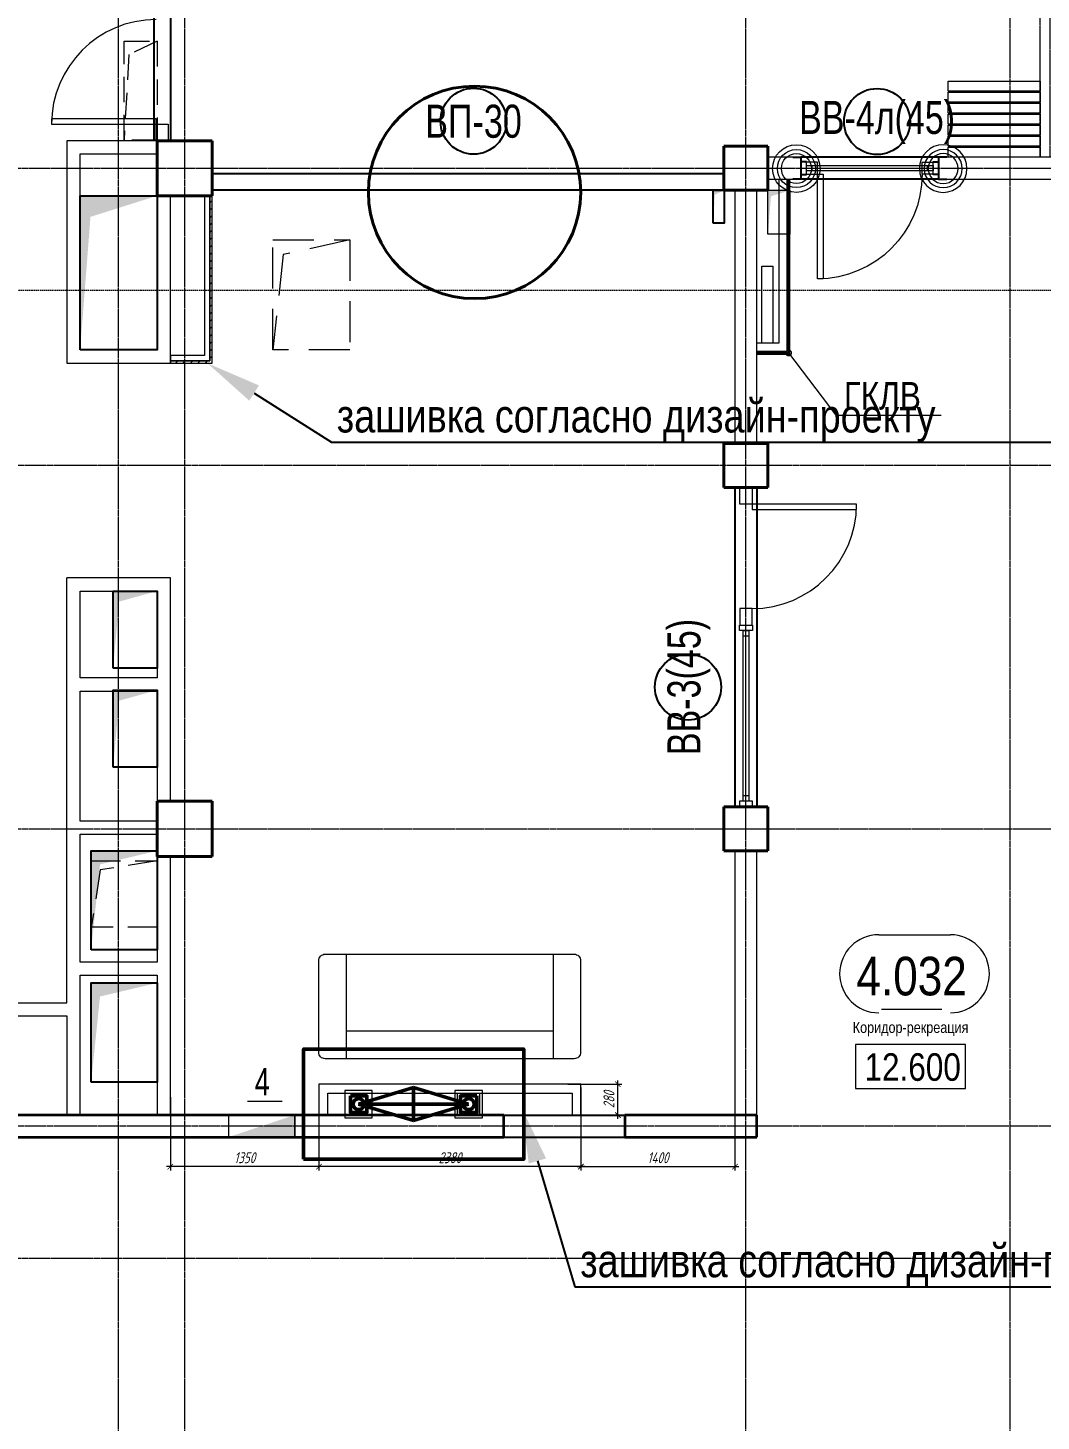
# Model space of a CAD drawing. Header units: millimetres. Extents: x -65509 to 912790, y 446 to 713294.
# Drawn here: x 453876 to 463083, y 579803 to 592458 of the extents above; entities that cross this region are included whole.
import ezdxf
from ezdxf import colors
from ezdxf.entities.mleader import LeaderData, LeaderLine
from ezdxf.enums import TextEntityAlignment as Align
from ezdxf.math import Vec2, Vec3

# ---------------------------------------------------------------- set-up
doc = ezdxf.new("R2010")
doc.units = ezdxf.units.MM
for name, pattern in [('ADSK_Невидимые', [5, 3, -2]), ('CENTER2', [28.575, 19.05, -3.175, 3.175, -3.175]), ('DASHED', [19.05, 12.7, -6.35]), ('HIDDEN', [9.525, 6.35, -3.175]), ('HIDDEN2', [4.7625, 3.175, -1.5875])]:
    doc.linetypes.add(name, pattern=pattern)
doc.layers.get('Defpoints').update_dxf_attribs({"color": 250})
for name, color, linetype, lineweight in [('A-Wall-Open', 250, 'Continuous', 5), ('АР_Area', 250, 'Continuous', 5), ('АР_Витраж', 250, 'Continuous', 13), ('АР_Витраж марка', 250, 'Continuous', 9), ('АР_Двери_витраж', 250, 'Continuous', 9), ('АР_Колонны', 250, 'Continuous', 30), ('АР_Отв. марка', 250, 'Continuous', 9), ('АР_Отметка', 250, 'Continuous', 13), ('АР_Разрезы марка', 7, 'Continuous', 13), ('АР_Стены ГКЛ', 250, 'Continuous', 15), ('АР_Стены ЖБ', 250, 'Continuous', 35), ('АР_Стены кирпич', 250, 'Continuous', 20), ('АР_Стены ПЕНОблок', 250, 'Continuous', 20), ('ВК_Шахты', 250, 'Continuous', 9), ('Зашивки ГКЛ на всю высоту', 250, 'Continuous', 25), ('КМ_Фахверки', 250, 'Continuous', 25), ('ОВ_Классы', 250, 'Continuous', 0), ('ОВ_коллекторы', 250, 'Continuous', 25), ('ОВ_Кондиционирование', 250, 'Continuous', 25), ('ОВ_Отверстия', 250, 'Continuous', 5), ('ОВ_Отопление', 250, 'Continuous', 5), ('ОВ_Шахты_блок 4.1', 250, 'Continuous', 25), ('Правки_АЛ', 250, 'Continuous', 60), ('Размеры зашивки ГКЛ', 250, 'Continuous', 0), ('Разуклонка', 250, 'Continuous', 0), ('РД_Воронки с кровли', 250, 'Continuous', 18), ('РД_Оси_100', 250, 'Continuous', 0), ('РД_проем_инж перемыч_фахверк', 250, 'Continuous', 18), ('ТХ_Оборудование', 250, 'Continuous', 9)]:
    doc.layers.add(name, color=color, linetype=linetype, lineweight=lineweight)
doc.layers.add('АР_Делит', color=250, linetype='Continuous', lineweight=0, plot=False)
doc.layers.add('РД_Проем', color=250, linetype='Continuous', lineweight=0, plot=False)
doc.layers.add('РД_Витраж_вн', color=250, linetype='Continuous')
doc.layers.add('РД_Витраж_перегородка', color=250, linetype='Continuous')
doc.styles.add('Arial0', font='arial.ttf')
doc.styles.add('Arial_09', font='ARIALN.TTF', dxfattribs={"width": 0.9})
doc.styles.add('Arial_Narrow_08', font='ARIALN.TTF', dxfattribs={"width": 0.8})
doc.styles.add('style1', font='ARIALN.TTF')
doc.styles.add('T_dim', font='romans.shx', dxfattribs={"width": 0.7, "oblique": 15})
doc.dimstyles.new('1-50', dxfattribs={"dimscale": 50, "dimtxt": 2, "dimasz": 1, "dimexe": 0.7, "dimexo": 0.6, "dimtad": 1, "dimdec": 0, "dimlfac": -1, "dimtxsty": 'T_dim', "dimblk1": 'ARCHTICK', "dimblk2": 'ARCHTICK', "dimsah": 1, "dimcen": 0, "dimdle": 0.7, "dimclrd": 256, "dimclre": 256, "dimadec": 0, "dimazin": 0, "dimtfac": 1, "dimtdec": 0, "dimtmove": 1, "dimatfit": 3, "dimfxl": 25, "dimlwd": -1, "dimlwe": -1, "dimarcsym": 2})

# ---------------------------------------------------------------- blocks, each defined once
blk = doc.blocks.new('ап')
at = {"layer": 'Разуклонка', "color": 3, "lineweight": 50, "ltscale": 2}
for p, q in [((241698, 224057), (242198, 224207)), ((242198, 224207), (242698, 224057)), ((242198, 224207), (242198, 223907)), ((241698, 224057), (242698, 224057)), ((242198, 223907), (241698, 224057)), ((242698, 224057), (242198, 223907))]:
    blk.add_line(p, q, dxfattribs=at)
at = {"layer": 'Разуклонка', "color": 3, "lineweight": 50}
for points in [[(241198, 223557), (241198, 224557), (243198, 224557), (243198, 223557)], [(241623, 224132), (241623, 223982), (241773, 223982), (241773, 224132)]]:
    blk.add_lwpolyline(points, close=True, dxfattribs=at)
at = {"layer": 'Разуклонка', "color": 3, "linetype": 'Continuous', "lineweight": 50}
blk.add_lwpolyline([(242773, 224132), (242623, 224132), (242623, 223982), (242773, 223982)], close=True, dxfattribs=at)
at = {"layer": 'Разуклонка', "color": 3, "lineweight": 50}
for centre in [(241698, 224057), (242698, 224057)]:
    blk.add_circle(centre, 50, dxfattribs=at)
blk = doc.blocks.new('Отметка_план')
at = {"color": 7}
blk.add_lwpolyline([(0, 0), (10, 0), (10, 4), (0, 4)], close=True, dxfattribs=at)
at = {"style": 'Arial_Narrow_08', "width": 0.8}
blk.add_attdef('OTMG', text='', height=2.5, dxfattribs=at).set_placement((9.06, 0.7), align=Align.RIGHT)
blk = doc.blocks.new('otv')
at = {"linetype": 'Continuous'}
blk.add_lwpolyline([(0, -1), (0, 0), (1, 0), (1, -1)], close=True, dxfattribs=at)
blk.add_solid([(0, -1), (0, 0), (0.1346, -0.1366), (1, 0)], dxfattribs=at)
blk = doc.blocks.new('otv пунктир')
at = {"linetype": 'HIDDEN', "ltscale": 0.07}
blk.add_lwpolyline([(0, 0), (0, 1), (1, 1), (1, 0)], close=True, dxfattribs=at)
blk.add_lwpolyline([(0, 1), (0.135, 0.137), (1, 0)], dxfattribs=at)
blk = doc.blocks.new('Ф_пеноблок 200')
at = {"layer": 'АР_Делит', "color": 1}
for radius in [216, 173, 136]:
    blk.add_circle((103, -42), radius, dxfattribs=at)
at = {"layer": 'КМ_Фахверки'}
blk.add_lwpolyline([(0, -75), (0, 0), (200, 0), (200, -75)], dxfattribs=at)
blk = doc.blocks.new('СОШ_2200_АР_ОСИ_М100_28.05.24')
at = {"layer": 'РД_Оси_100', "linetype": 'CENTER2'}
for p, q in [((65100, -6155), (65100, 139938.679)), ((73200, -6155), (73200, 139938.679)), ((70800, -6155), (70800, 90900)), ((-5954.958, 84900), (119910, 84900)), ((119910, 82200), (-5954.958, 82200)), ((-5954.958, 78900), (119910, 78900)), ((119910, 76200), (-5954.958, 76200)), ((-5954.958, 75000), (119910, 75000))]:
    blk.add_line(p, q, dxfattribs=at)
blk.add_lwpolyline([(65700, -6155), (65700, 139938.679)], dxfattribs=at)
blk = doc.blocks.new('диван')
at = {"layer": 'АР_Делит'}
blk.add_lwpolyline([(39177, 601), (41439, 601, -0.414214), (41498, 542), (41498, -290, -0.414214), (41439, -349), (39177, -349, -0.414214), (39118, -290), (39118, 542, -0.414214)], format="xyb", close=True, dxfattribs=at)
for points in [[(39368, -349), (39368, 601)], [(41248, -349), (41248, 601)], [(39368, 351), (41248, 351)]]:
    blk.add_lwpolyline(points, dxfattribs=at)
blk = doc.blocks.new('_ArchTick')
at = {"color": 0, "linetype": 'ByBlock', "const_width": 0.15}
blk.add_lwpolyline([(-0.5, -0.5), (0.5, 0.5)], dxfattribs=at)
blk = doc.blocks.new('*D815')
at = {"layer": 'Defpoints', "color": 0, "lineweight": 25, "transparency": 16777216}
for p in [(458901, 582863), (460301, 582863), (460301, 582115)]:
    blk.add_point(p, dxfattribs=at)
at = {"layer": 'АР_Делит', "transparency": 16777216}
for p, q in [((458901, 582833), (458901, 582080)), ((460301, 582833), (460301, 582080)), ((458866, 582115), (460336, 582115))]:
    blk.add_line(p, q, dxfattribs=at)
at = {"layer": 'АР_Делит', "transparency": 16777216, "xscale": 50, "yscale": 50, "zscale": 50, "rotation": 180}
blk.add_blockref('_ArchTick', (458901, 582115), dxfattribs=at)
at = {"layer": 'АР_Делит', "transparency": 16777216, "xscale": 50, "yscale": 50, "zscale": 50}
blk.add_blockref('_ArchTick', (460301, 582115), dxfattribs=at)
at = {"layer": 'АР_Делит', "color": 0, "lineweight": 5, "transparency": 16777216, "insert": (459601, 582196), "char_height": 100, "attachment_point": 5, "style": 'T_dim'}
blk.add_mtext('1400', dxfattribs=at)
blk = doc.blocks.new('*D816')
at = {"layer": 'Defpoints', "color": 0, "lineweight": 25, "transparency": 16777216}
for p in [(456521, 582863), (458901, 582863), (456521, 582115)]:
    blk.add_point(p, dxfattribs=at)
at = {"layer": 'АР_Делит', "transparency": 16777216}
for p, q in [((456521, 582833), (456521, 582080)), ((458901, 582833), (458901, 582080)), ((458936, 582115), (456486, 582115))]:
    blk.add_line(p, q, dxfattribs=at)
at = {"layer": 'АР_Делит', "transparency": 16777216, "xscale": 50, "yscale": 50, "zscale": 50, "rotation": 180}
blk.add_blockref('_ArchTick', (456521, 582115), dxfattribs=at)
at = {"layer": 'АР_Делит', "transparency": 16777216, "xscale": 50, "yscale": 50, "zscale": 50}
blk.add_blockref('_ArchTick', (458901, 582115), dxfattribs=at)
at = {"layer": 'АР_Делит', "color": 0, "lineweight": 5, "transparency": 16777216, "insert": (457711, 582196), "char_height": 100, "attachment_point": 5, "style": 'T_dim'}
blk.add_mtext('2380', dxfattribs=at)
blk = doc.blocks.new('*D817')
at = {"layer": 'Defpoints', "color": 0, "lineweight": 25, "transparency": 16777216}
for p in [(455171, 582776), (456521, 582776), (455171, 582115)]:
    blk.add_point(p, dxfattribs=at)
at = {"layer": 'АР_Делит', "transparency": 16777216}
for p, q in [((455171, 582746), (455171, 582080)), ((456521, 582746), (456521, 582080)), ((456556, 582115), (455136, 582115))]:
    blk.add_line(p, q, dxfattribs=at)
at = {"layer": 'АР_Делит', "transparency": 16777216, "xscale": 50, "yscale": 50, "zscale": 50, "rotation": 180}
blk.add_blockref('_ArchTick', (455171, 582115), dxfattribs=at)
at = {"layer": 'АР_Делит', "transparency": 16777216, "xscale": 50, "yscale": 50, "zscale": 50}
blk.add_blockref('_ArchTick', (456521, 582115), dxfattribs=at)
at = {"layer": 'АР_Делит', "color": 0, "lineweight": 5, "transparency": 16777216, "insert": (455846, 582196), "char_height": 100, "attachment_point": 5, "style": 'T_dim'}
blk.add_mtext('1350', dxfattribs=at)
blk = doc.blocks.new('*D818')
at = {"layer": 'Defpoints', "color": 0, "lineweight": 25, "transparency": 16777216}
for p in [(458751, 582863), (459237, 582863), (458751, 582583)]:
    blk.add_point(p, dxfattribs=at)
at = {"layer": 'АР_Делит', "transparency": 16777216}
for p, q in [((459237, 582548), (459237, 582898)), ((458781, 582863), (459272, 582863)), ((458781, 582583), (459272, 582583))]:
    blk.add_line(p, q, dxfattribs=at)
at = {"layer": 'АР_Делит', "transparency": 16777216, "xscale": 50, "yscale": 50, "zscale": 50}
for p, rotation in [((459237, 582863), 90), ((459237, 582583), 270)]:
    blk.add_blockref('_ArchTick', p, dxfattribs=dict(at, rotation=rotation))
at = {"layer": 'АР_Делит', "color": 0, "lineweight": 5, "transparency": 16777216, "insert": (459156, 582723), "char_height": 100, "attachment_point": 5, "rotation": 90, "style": 'T_dim'}
blk.add_mtext('280', dxfattribs=at)
blk = doc.blocks.new('A$Cd58bfb5e')
at = {"layer": 'РД_Воронки с кровли', "lineweight": 0, "ltscale": 2}
for p, q in [((-500, 0), (0, 150)), ((0, 150), (500, 0)), ((0, -150), (0, 150)), ((500, 0), (-500, 0)), ((500, 0), (0, -150)), ((0, -150), (-500, 0))]:
    blk.add_line(p, q, dxfattribs=at)
at = {"layer": 'РД_Воронки с кровли'}
for points in [[(1000, 500), (1000, -500), (-1000, -500), (-1000, 500)], [(625, -125), (625, 125), (375, 125), (375, -125)]]:
    blk.add_lwpolyline(points, close=True, dxfattribs=at)
at = {"layer": 'РД_Воронки с кровли', "linetype": 'Continuous', "lineweight": 0}
blk.add_lwpolyline([(-625, -125), (-375, -125), (-375, 125), (-625, 125)], close=True, dxfattribs=at)
at = {"layer": 'РД_Воронки с кровли', "lineweight": 0}
for centre in [(-500, 0), (500, 0)]:
    blk.add_circle(centre, 50, dxfattribs=at)
blk = doc.blocks.new('воронки с кровли')
at = {"layer": 'РД_Воронки с кровли', "lineweight": 70, "rotation": 180}
blk.add_blockref('A$Cd58bfb5e', (-163671, 268672), dxfattribs=at)
blk = doc.blocks.new('_DotSmall')
at = {"color": 0, "linetype": 'ByBlock', "const_width": 0.5}
blk.add_lwpolyline([(-0.0625, 0, 1), (0.0625, 0, 1)], format="xyb", close=True, dxfattribs=at)
blk = doc.blocks.new('MOK-МаркаПом_овал_ареал')
for p, q in [((-2.99, 3.76), (3.52, 3.76)), ((-2.75, -3), (2.75, -3))]:
    blk.add_line(p, q)
for centre, radius, start, end in [((-2.99, 0.21), 3.55, 90, 270), ((3.52, 0.21), 3.55, 270, 90), ((-7.41, 0), 7.16, 0, 0.001)]:
    blk.add_arc(centre, radius, start, end)
at = {"color": 0, "style": 'style1'}
blk.add_attdef('АР-ПОМЕЩЕНИЕ:НОМЕР', text='', height=3, dxfattribs=at).set_placement((0.26, 0), align=Align.MIDDLE)
blk = doc.blocks.new('MOK-МаркаПроема инж.')
blk.add_line((-1.33, -1.75), (1.8, -1.75))
at = {"color": 0, "style": 'Arial0', "width": 0.7}
blk.add_attdef('АР-ПРОЕМ:Коробка', text='', height=2.5, dxfattribs=at).set_placement((0, 0), align=Align.MIDDLE)
blk = doc.blocks.new('МаркаВитража1')
at = {"layer": 'Defpoints'}
blk.add_circle((0, 0), 3, dxfattribs=at)
at = {"color": 0, "linetype": 'ByBlock', "lineweight": -2, "style": 'Arial_09', "width": 0.9}
blk.add_attdef('АР-ОКНО:НАИМЕНОВАНИЕ', text='', height=3, dxfattribs=at).set_placement((0, 0), align=Align.MIDDLE)

msp = doc.modelspace()

# ---------------------------------------------------------------- hatches: boundary and pattern name
at = {"layer": 'АР_Стены ГКЛ', "linetype": 'Continuous', "lineweight": 0}
h = msp.add_hatch(dxfattribs=at)
h.set_pattern_fill('ANSI31', color=256, scale=15, angle=-360, style=0)
h.set_pattern_definition([(45, (389600.88, 506283.32), (-33.67596, 33.67596), [])])
h.paths.add_polyline_path([(455550.882, 590933.318), (455530.882, 590933.318), (455530.882, 589433.318), (455550.882, 589413.318)], flags=0)
h = msp.add_hatch(dxfattribs=at)
h.set_pattern_fill('ANSI31', color=256, scale=15, style=0)
h.set_pattern_definition([(45, (389600.88, 506283.32), (-33.67596, 33.67596), [])])
h.paths.add_polyline_path([(455550.882, 589413.318), (455530.882, 589433.318), (455170.882, 589433.318), (455170.882, 589413.318)], flags=0)
at = {"layer": 'ОВ_Отверстия', "linetype": 'Continuous', "lineweight": 5}
for points in [[(456300.882, 582383.318), (456300.882, 582583.318), (456000.882, 582483.318)], [(455700.882, 582383.318), (456300.882, 582383.318), (456000.882, 582483.318)]]:
    msp.add_hatch(color=256, dxfattribs=at).paths.add_polyline_path(points, flags=0)

# ---------------------------------------------------------------- linework, layer by layer
at = {"layer": 'A-Wall-Open', "linetype": 'Continuous', "lineweight": 25}
for p, q in [((458200.882, 582583.318), (459300.882, 582583.318)), ((458200.882, 582383.318), (459300.882, 582383.318))]:
    msp.add_line(p, q, dxfattribs=at)
at = {"layer": 'АР_Витраж', "linetype": 'Continuous', "lineweight": 5}
for p, q in [((460900.882, 591283.318), (462150.882, 591283.318)), ((460900.882, 591083.318), (462150.882, 591083.318)), ((460300.882, 585383.318), (460300.882, 587033.318)), ((460500.882, 585383.318), (460500.882, 587033.318))]:
    msp.add_line(p, q, dxfattribs=at)
at = {"layer": 'АР_Витраж', "linetype": 'Continuous', "lineweight": 13}
for p, q in [((461000.882, 591158.318), (461000.882, 591208.318)), ((461000.882, 591183.318), (462050.882, 591183.318)), ((462050.882, 591158.318), (462050.882, 591208.318)), ((460425.882, 586933.318), (460375.882, 586933.318)), ((460400.882, 585483.318), (460400.882, 586933.318)), ((460425.882, 585483.318), (460375.882, 585483.318))]:
    msp.add_line(p, q, dxfattribs=at)
for points in [[(460950.882, 591243.318), (460900.882, 591243.318), (460900.882, 591123.318), (460950.882, 591123.318)], [(462100.882, 591243.318), (462150.882, 591243.318), (462150.882, 591123.318), (462100.882, 591123.318)], [(460950.882, 591158.318), (460950.882, 591208.318), (462100.882, 591208.318), (462100.882, 591158.318)], [(460340.882, 586983.318), (460340.882, 587033.318), (460460.882, 587033.318), (460460.882, 586983.318)], [(460425.882, 585433.318), (460375.882, 585433.318), (460375.882, 586983.318), (460425.882, 586983.318)], [(460340.882, 585433.318), (460340.882, 585383.318), (460460.882, 585383.318), (460460.882, 585433.318)]]:
    msp.add_lwpolyline(points, close=True, dxfattribs=at)
at = {"layer": 'АР_Двери_витраж', "linetype": 'Continuous', "lineweight": 9}
for p, q in [((455550.882, 591133.318), (455550.882, 590983.318)), ((455553.382, 591133.318), (455550.882, 591133.318)), ((455553.382, 590983.318), (455553.382, 591133.318)), ((455550.882, 590983.318), (455553.382, 590983.318))]:
    msp.add_line(p, q, dxfattribs=at)
for points in [[(455040.882, 591583.318), (455040.882, 591633.318), (454090.882, 591633.318), (454090.882, 591583.318)], [(455150.882, 591583.318), (455150.882, 591433.318), (455040.882, 591433.318), (455040.882, 591583.318)], [(461050.882, 591238.318), (460900.882, 591238.318), (460900.882, 591128.318), (461050.882, 591128.318)], [(461050.882, 591128.318), (461100.882, 591128.318), (461100.882, 590178.318), (461050.882, 590178.318)], [(462000.882, 591238.318), (462150.882, 591238.318), (462150.882, 591128.318), (462000.882, 591128.318)], [(460345.882, 588133.318), (460345.882, 588283.318), (460455.882, 588283.318), (460455.882, 588133.318)], [(460455.882, 588133.318), (460455.882, 588083.318), (461405.882, 588083.318), (461405.882, 588133.318)], [(460345.882, 587183.318), (460345.882, 587033.318), (460455.882, 587033.318), (460455.882, 587183.318)]]:
    msp.add_lwpolyline(points, close=True, dxfattribs=at)
for centre, start, end in [((455040.882, 591583.318), 90, 180), ((460455.882, 588133.318), 270, 0)]:
    msp.add_arc(centre, 950, start, end, dxfattribs=at)
at = {"layer": 'АР_Двери_витраж', "linetype": 'Continuous', "lineweight": 9, "extrusion": (0, 0, -1)}
msp.add_arc((-461050.882, 591128.318), 950, 180, 270, dxfattribs=at)
at = {"layer": 'АР_Делит', "lineweight": 40}
msp.add_circle((457934.602, 590964.311), 964.843, dxfattribs=at)
at = {"layer": 'АР_Колонны', "linetype": 'HIDDEN2', "lineweight": 25}
for p, q in [((455050.882, 591433.318), (455550.882, 591433.318)), ((455050.882, 590933.318), (455050.882, 591433.318)), ((455550.882, 591433.318), (455550.882, 590933.318)), ((460200.882, 591383.318), (460600.882, 591383.318)), ((460200.882, 590983.318), (460200.882, 591383.318)), ((460600.882, 591383.318), (460600.882, 590983.318)), ((455550.882, 590933.318), (455050.882, 590933.318)), ((460600.882, 590983.318), (460200.882, 590983.318)), ((460200.882, 588683.318), (460600.882, 588683.318)), ((460200.882, 588283.318), (460200.882, 588683.318)), ((460600.882, 588683.318), (460600.882, 588283.318)), ((460600.882, 588283.318), (460200.882, 588283.318)), ((455050.882, 585433.318), (455550.882, 585433.318)), ((455050.882, 584933.318), (455050.882, 585433.318)), ((455550.882, 585433.318), (455550.882, 584933.318)), ((460200.882, 585383.318), (460600.882, 585383.318)), ((460200.882, 584983.318), (460200.882, 585383.318)), ((460600.882, 585383.318), (460600.882, 584983.318)), ((455550.882, 584933.318), (455050.882, 584933.318)), ((460600.882, 584983.318), (460200.882, 584983.318))]:
    msp.add_line(p, q, dxfattribs=at)
at = {"layer": 'АР_Колонны', "linetype": 'Continuous', "lineweight": 35}
for p, q in [((455550.882, 591433.318), (455050.882, 591433.318)), ((455050.882, 591433.318), (455050.882, 590933.318)), ((455550.882, 590933.318), (455550.882, 591433.318)), ((460600.882, 591383.318), (460200.882, 591383.318)), ((460200.882, 591383.318), (460200.882, 590983.318)), ((460600.882, 590983.318), (460600.882, 591383.318)), ((455050.882, 590933.318), (455550.882, 590933.318)), ((460200.882, 590983.318), (460600.882, 590983.318)), ((460600.882, 588683.318), (460200.882, 588683.318)), ((460200.882, 588683.318), (460200.882, 588283.318)), ((460600.882, 588283.318), (460600.882, 588683.318)), ((460200.882, 588283.318), (460600.882, 588283.318)), ((455550.882, 585433.318), (455050.882, 585433.318)), ((455050.882, 585433.318), (455050.882, 584933.318)), ((455550.882, 584933.318), (455550.882, 585433.318)), ((460600.882, 585383.318), (460200.882, 585383.318)), ((460200.882, 585383.318), (460200.882, 584983.318)), ((460600.882, 584983.318), (460600.882, 585383.318)), ((455050.882, 584933.318), (455550.882, 584933.318)), ((460200.882, 584983.318), (460600.882, 584983.318))]:
    msp.add_line(p, q, dxfattribs=at)
at = {"layer": 'АР_Разрезы марка', "linetype": 'DASHED', "lineweight": 0}
msp.add_line((507945.703, 590072.788), (387081.99, 590072.788), dxfattribs=at)
at = {"layer": 'АР_Стены ГКЛ', "linetype": 'Continuous', "lineweight": 5}
for p, q in [((455530.882, 590933.318), (455480.882, 590933.318)), ((455480.882, 590933.318), (455480.882, 589483.318)), ((455530.882, 589433.318), (455530.882, 590933.318)), ((455550.882, 590933.318), (455530.882, 590933.318)), ((455530.882, 590933.318), (455530.882, 589433.318)), ((455550.882, 589413.318), (455550.882, 590933.318)), ((455480.882, 589483.318), (455170.882, 589483.318)), ((455170.882, 589483.318), (455170.882, 589433.318)), ((455170.882, 589433.318), (455530.882, 589433.318)), ((455530.882, 589433.318), (455170.882, 589433.318)), ((455170.882, 589433.318), (455170.882, 589413.318)), ((455170.882, 589413.318), (455550.882, 589413.318))]:
    msp.add_line(p, q, dxfattribs=at)
at = {"layer": 'АР_Стены ЖБ', "linetype": 'Continuous', "lineweight": 40}
for p, q in [((455550.882, 591433.318), (455050.882, 591433.318)), ((455050.882, 591433.318), (455050.882, 590933.318)), ((455550.882, 590933.318), (455550.882, 591433.318)), ((460600.882, 591383.318), (460200.882, 591383.318)), ((460200.882, 591383.318), (460200.882, 590983.318)), ((460600.882, 590983.318), (460600.882, 591383.318)), ((455050.882, 590933.318), (455550.882, 590933.318)), ((460200.882, 590983.318), (460600.882, 590983.318)), ((460600.882, 588683.318), (460200.882, 588683.318)), ((460200.882, 588683.318), (460200.882, 588283.318)), ((460600.882, 588283.318), (460600.882, 588683.318)), ((460200.882, 588283.318), (460600.882, 588283.318)), ((455550.882, 585433.318), (455050.882, 585433.318)), ((455050.882, 585433.318), (455050.882, 584933.318)), ((455550.882, 584933.318), (455550.882, 585433.318)), ((460600.882, 585383.318), (460200.882, 585383.318)), ((460200.882, 585383.318), (460200.882, 584983.318)), ((460600.882, 584983.318), (460600.882, 585383.318)), ((455050.882, 584933.318), (455550.882, 584933.318)), ((460200.882, 584983.318), (460600.882, 584983.318))]:
    msp.add_line(p, q, dxfattribs=at)
at = {"layer": 'АР_Стены ЖБ', "linetype": 'Continuous', "lineweight": 35}
for p, q in [((458200.882, 582583.318), (452000.882, 582583.318)), ((458200.882, 582383.318), (458200.882, 582583.318)), ((459300.882, 582583.318), (459300.882, 582383.318)), ((460500.882, 582583.318), (459300.882, 582583.318)), ((460500.882, 582383.318), (460500.882, 582583.318)), ((452000.882, 582383.318), (458200.882, 582383.318)), ((459300.882, 582383.318), (460500.882, 582383.318))]:
    msp.add_line(p, q, dxfattribs=at)
at = {"layer": 'АР_Стены ЖБ', "linetype": 'Continuous', "lineweight": 15}
for p, q in [((455700.882, 582383.318), (455700.882, 582583.318)), ((456300.882, 582583.318), (456300.882, 582383.318))]:
    msp.add_line(p, q, dxfattribs=at)
at = {"layer": 'АР_Стены кирпич', "linetype": 'Continuous', "lineweight": 20}
for p, q in [((454230.882, 591433.318), (454230.882, 589413.318)), ((455050.882, 591433.318), (454230.882, 591433.318)), ((455050.882, 591313.318), (455050.882, 591433.318)), ((454350.882, 589533.318), (454350.882, 591313.318)), ((454350.882, 591313.318), (455050.882, 591313.318)), ((455170.882, 590933.318), (455050.882, 590933.318)), ((455050.882, 590933.318), (455050.882, 589533.318)), ((455170.882, 589413.318), (455170.882, 590933.318)), ((455050.882, 589533.318), (454350.882, 589533.318)), ((454230.882, 589413.318), (455170.882, 589413.318)), ((455170.882, 587462.736), (454230.882, 587462.736)), ((454230.882, 583603.318), (454230.882, 587462.736)), ((455170.882, 585433.318), (455170.882, 587462.736)), ((454350.882, 587342.736), (455050.882, 587342.736)), ((454350.882, 586553.318), (454350.882, 587342.736)), ((455050.882, 587342.736), (455050.882, 586553.318)), ((455050.882, 586553.318), (454350.882, 586553.318)), ((454350.882, 585253.297), (454350.882, 586433.318)), ((454350.882, 586433.318), (455050.882, 586433.318)), ((455050.882, 586433.318), (455050.882, 585433.318)), ((455050.882, 585433.318), (455170.882, 585433.318)), ((455050.882, 585253.297), (454350.882, 585253.297)), ((455050.882, 585133.297), (455050.882, 585253.297)), ((454350.882, 583973.297), (454350.882, 585133.297)), ((454350.882, 585133.297), (455050.882, 585133.297)), ((455170.881, 584933.318), (455050.881, 584933.318)), ((455050.881, 584933.318), (455050.882, 583973.297)), ((455170.882, 582583.318), (455170.881, 584933.318)), ((455050.882, 583973.297), (454350.882, 583973.297)), ((454350.882, 582583.318), (454350.882, 583853.297)), ((454350.882, 583853.297), (455050.882, 583853.297)), ((455050.882, 583853.297), (455050.882, 582583.318)), ((447699.65, 583603.318), (454230.882, 583603.318)), ((452000.882, 583483.318), (454230.882, 583483.318)), ((454230.882, 583483.318), (454230.882, 582583.318)), ((454230.882, 582583.318), (454350.882, 582583.318)), ((455050.882, 582583.318), (455170.882, 582583.318))]:
    msp.add_line(p, q, dxfattribs=at)
at = {"layer": 'АР_Стены ПЕНОблок', "linetype": 'Continuous', "lineweight": 20}
for p, q in [((460600.882, 591283.318), (460600.882, 591083.318)), ((460900.882, 591283.318), (460600.882, 591283.318)), ((460900.882, 591083.318), (460900.882, 591283.318)), ((462150.882, 591283.318), (462150.882, 591083.318)), ((463350.882, 591283.318), (462150.882, 591283.318)), ((460600.882, 591083.318), (460900.882, 591083.318)), ((462150.882, 591083.318), (463350.882, 591083.318)), ((460500.882, 590983.318), (460300.882, 590983.318)), ((460300.882, 590983.318), (460300.882, 588683.318)), ((460500.882, 588683.318), (460500.882, 590983.318)), ((460300.882, 588683.318), (460500.882, 588683.318)), ((460500.882, 584983.318), (460300.882, 584983.318)), ((460300.882, 584983.318), (460300.882, 582583.318)), ((460500.882, 582583.318), (460500.882, 584983.318)), ((456520.77, 582863.318), (456520.77, 582583.583)), ((458900.882, 582863.318), (456520.77, 582863.318)), ((456600.77, 582583.583), (456600.77, 582783.318)), ((456600.77, 582783.318), (458820.882, 582783.318)), ((458820.882, 582783.318), (458820.882, 582583.318)), ((458900.882, 582583.318), (458900.882, 582863.318)), ((456520.77, 582583.583), (456600.77, 582583.583)), ((458200.882, 582583.318), (458200.882, 582383.318)), ((459300.882, 582583.318), (458200.882, 582583.318)), ((458820.882, 582583.318), (458900.882, 582583.318)), ((459300.882, 582383.318), (459300.882, 582583.318)), ((460300.882, 582583.318), (460500.882, 582583.318)), ((458200.882, 582383.318), (459300.882, 582383.318))]:
    msp.add_line(p, q, dxfattribs=at)
at = {"layer": 'Зашивки ГКЛ на всю высоту', "linetype": 'Continuous', "lineweight": 0}
for p, q in [((460700.692, 591083.302), (460800.692, 591083.318)), ((460700.692, 591083.302), (460700.93, 589593.094)), ((460775.692, 591083.314), (460775.942, 589518.075)), ((460775.942, 589518.075), (460775.692, 591083.314)), ((460788.192, 591083.316), (460788.444, 589505.572)), ((460788.444, 589505.572), (460788.192, 591083.316)), ((460800.946, 589493.069), (460800.692, 591083.318)), ((460500.885, 589505.646), (460500.882, 589493.146)), ((460500.882, 589493.146), (460800.946, 589493.069)), ((460500.885, 589505.646), (460500.908, 589593.146)), ((460788.444, 589505.572), (460500.885, 589505.646)), ((460500.885, 589505.646), (460788.444, 589505.572)), ((460775.942, 589518.075), (460500.888, 589518.146)), ((460500.888, 589518.146), (460775.942, 589518.075)), ((460700.93, 589593.094), (460500.908, 589593.146))]:
    msp.add_line(p, q, dxfattribs=at)
at = {"layer": 'ОВ_коллекторы', "lineweight": 5}
msp.add_lwpolyline([(460544.705, 590293.078), (460644.705, 590293.078), (460644.705, 589593.078), (460544.705, 589593.078)], close=True, dxfattribs=at)
at = {"layer": 'ОВ_Отверстия', "linetype": 'Continuous', "lineweight": 9}
for p, q in [((456300.882, 582583.318), (455700.882, 582583.318)), ((455700.882, 582383.318), (455700.882, 582583.318)), ((456300.882, 582383.318), (456300.882, 582583.318)), ((456300.882, 582383.318), (455700.882, 582383.318))]:
    msp.add_line(p, q, dxfattribs=at)
at = {"layer": 'РД_Витраж_вн', "linetype": 'Continuous', "lineweight": -3}
for p, q in [((462150.882, 591283.318), (460900.882, 591283.318)), ((462150.882, 591083.318), (460900.882, 591083.318)), ((460300.882, 588283.318), (460300.882, 585383.318)), ((460500.882, 588283.318), (460500.882, 585383.318))]:
    msp.add_line(p, q, dxfattribs=at)
at = {"layer": 'РД_Витраж_перегородка', "linetype": 'Continuous', "lineweight": -3}
for p, q in [((455020.882, 595613.318), (455020.882, 591433.318)), ((455170.882, 595613.318), (455170.882, 591433.318)), ((460203.382, 591133.318), (455553.382, 591133.318)), ((460203.382, 590983.318), (455553.382, 590983.318))]:
    msp.add_line(p, q, dxfattribs=at)
at = {"layer": 'РД_Проем', "linetype": 'Continuous', "lineweight": 0}
for p, q in [((462150.882, 591283.318), (460900.882, 591283.318)), ((462150.882, 591083.318), (460900.882, 591083.318)), ((460300.882, 588283.318), (460300.882, 585383.318)), ((460500.882, 588283.318), (460500.882, 585383.318))]:
    msp.add_line(p, q, dxfattribs=at)
at = {"layer": 'РД_проем_инж перемыч_фахверк', "linetype": 'Continuous', "lineweight": 18}
for p, q in [((462150.882, 591283.318), (460900.882, 591283.318)), ((462150.882, 591083.318), (460900.882, 591083.318)), ((460300.882, 588283.318), (460300.882, 585383.318)), ((460500.882, 588283.318), (460500.882, 585383.318))]:
    msp.add_line(p, q, dxfattribs=at)
at = {"layer": 'ТХ_Оборудование', "linetype": 'ADSK_Невидимые'}
msp.add_lwpolyline([(463163.215, 597133.311), (463163.215, 591283.311), (463073.215, 591283.311), (463073.215, 597133.311)], close=True, dxfattribs=at)
at = {"layer": 'ТХ_Оборудование'}
for points in [[(462237.215, 591973.311), (463073.215, 591973.311), (463073.215, 591883.311), (462237.215, 591883.311)], [(462237.215, 591873.311), (463073.215, 591873.311), (463073.215, 591783.311), (462237.215, 591783.311)], [(462237.215, 591773.311), (463073.215, 591773.311), (463073.215, 591683.311), (462237.215, 591683.311)], [(462237.215, 591673.311), (463073.215, 591673.311), (463073.215, 591583.311), (462237.215, 591583.311)], [(462237.215, 591573.311), (463073.215, 591573.311), (463073.215, 591483.311), (462237.215, 591483.311)], [(462237.215, 591473.311), (463073.215, 591473.311), (463073.215, 591383.311), (462237.215, 591383.311)], [(462237.215, 591373.311), (463073.215, 591373.311), (463073.215, 591283.311), (462237.215, 591283.311)]]:
    msp.add_lwpolyline(points, close=True, dxfattribs=at)

# ---------------------------------------------------------------- block references
at = {"layer": 'АР_Area', "linetype": 'Continuous', "lineweight": 5}
ref = msp.add_blockref('MOK-МаркаПом_овал_ареал', (461905.948, 583845.821), dxfattribs=dict(at, xscale=100, yscale=100, zscale=100))
ref.add_attrib('АР-ПОМЕЩЕНИЕ:НОМЕР', '4.032', dxfattribs={"layer": '0', "color": 0, "height": 350, "style": 'style1'}).set_placement((461905.948, 583845.821), align=Align.MIDDLE)
ref.add_attrib('АР-ПОМЕЩЕНИЕ:НАИМЕНОВАНИЕ', 'Коридор-рекреация', dxfattribs={"layer": 'Defpoints', "color": 2, "height": 100, "style": 'style1'}).set_placement((461896.533, 583364.428), align=Align.MIDDLE)
at = {"layer": 'АР_Витраж марка', "linetype": 'Continuous', "lineweight": 9, "xscale": 100, "yscale": 100, "zscale": 100}
for p, values in [((457925.426, 591610.585), {'АР-ОКНО:НАИМЕНОВАНИЕ': 'ВП-30'}), ((461592.148, 591607.591), {'АР-ОКНО:НАИМЕНОВАНИЕ': 'ВВ-4л(45)'})]:
    msp.add_blockref('МаркаВитража1', p, dxfattribs=at).add_auto_attribs(values)
at = {"layer": 'АР_Витраж марка', "linetype": 'Continuous', "lineweight": 9, "xscale": 100, "yscale": 100, "zscale": 100, "rotation": 90}
msp.add_blockref('МаркаВитража1', (459874.191, 586471.163), dxfattribs=at).add_auto_attribs({'АР-ОКНО:НАИМЕНОВАНИЕ': 'ВВ-3(45)'})
at = {"layer": 'АР_Делит', "rotation": 180}
msp.add_blockref('диван', (498016.671, 583695.646), dxfattribs=at)
at = {"layer": 'АР_Отв. марка', "linetype": 'Continuous', "lineweight": 9, "xscale": 100, "yscale": 100, "zscale": 100}
msp.add_blockref('MOK-МаркаПроема инж.', (456005.622, 582886.059, -20), dxfattribs=at).add_auto_attribs({'АР-ПРОЕМ:Коробка': '4'})
at = {"layer": 'АР_Отметка'}
ref = msp.add_blockref('Отметка_план', (461396.085, 582824.735), dxfattribs=dict(at, xscale=100, yscale=100, zscale=100))
ref.add_attrib('OTMG', '12.600', dxfattribs={"layer": '0', "color": 0, "height": 250, "style": 'style1'}).set_placement((462353.503, 583144.551), align=Align.TOP_RIGHT)
at = {"layer": 'ВК_Шахты', "xscale": 200, "yscale": 200, "rotation": 180}
msp.add_blockref('otv', (457980.865, 582583.318), dxfattribs=at)
at = {"layer": 'КМ_Фахверки', "rotation": 270}
msp.add_blockref('Ф_пеноблок 200', (460900.882, 591283.318), dxfattribs=at)
at = {"layer": 'КМ_Фахверки', "xscale": -1, "rotation": 90}
msp.add_blockref('Ф_пеноблок 200', (462150.882, 591283.326), dxfattribs=at)
at = {"layer": 'ОВ_Классы', "rotation": 270}
for p, xscale, yscale in [((454750.882, 592337.129), 900, 300), ((456101.032, 590533.323), 1000, 700), ((454451.579, 584891.498), 600, 600)]:
    msp.add_blockref('otv пунктир', p, dxfattribs=dict(at, xscale=xscale, yscale=yscale))
at = {"layer": 'ОВ_Кондиционирование', "xscale": 100, "yscale": 300}
msp.add_blockref('otv', (460103.382, 590983.318), dxfattribs=at)
at = {"layer": 'ОВ_Отопление', "xscale": 200, "yscale": 400}
msp.add_blockref('otv', (460600.882, 590983.318), dxfattribs=at)
at = {"layer": 'ОВ_Шахты_блок 4.1'}
for p, xscale, yscale in [((454350.882, 590933.318), 700, 1400), ((454650.882, 587342.736), 400, 700), ((454650.882, 586442.736), 400, 700), ((454450.882, 584983.318), 600, 900), ((454450.882, 583783.318), 600, 900)]:
    msp.add_blockref('otv', p, dxfattribs=dict(at, xscale=xscale, yscale=yscale))
at = {"layer": 'Правки_АЛ'}
msp.add_blockref('ап', (215183.174, 358625.629), dxfattribs=at)
at = {"layer": 'РД_Воронки с кровли', "lineweight": 0}
msp.add_blockref('воронки с кровли', (621051.707, 314010.479), dxfattribs=at)
at = {"layer": 'РД_Оси_100'}
msp.add_blockref('СОШ_2200_АР_ОСИ_М100_28.05.24', (389600.882, 506283.318), dxfattribs=at)

# ---------------------------------------------------------------- dimensions: what is measured, and where the dimension line sits
at = {"layer": 'АР_Делит', "lineweight": 5}
dim = msp.add_linear_dim(base=(459237.475, 582863.318), p1=(458750.882, 582583.318), p2=(458750.882, 582863.318), angle=90, dimstyle='1-50', dxfattribs=at)
dim.commit()
dim.dimension.update_dxf_attribs({"geometry": '*D818', "text_midpoint": (459156.225, 582723.318)})
for base, p1, p2, picture, middle in [((455170.882, 582114.74), (456520.77, 582775.726), (455170.882, 582775.726), '*D817', (455845.826, 582195.99)), ((456520.77, 582114.74), (458900.882, 582863.318), (456520.77, 582863.318), '*D816', (457710.826, 582195.99)), ((460300.882, 582114.74), (458900.882, 582863.318), (460300.882, 582863.318), '*D815', (459600.882, 582195.99))]:
    dim = msp.add_linear_dim(base=base, p1=p1, p2=p2, dimstyle='1-50', dxfattribs=at)
    dim.commit()
    dim.dimension.update_dxf_attribs({"geometry": picture, "text_midpoint": middle})

# ---------------------------------------------------------------- leaders
at = {"layer": 'АР_Делит'}
ml = msp.add_multileader_mtext('Standard', dxfattribs=at)
ml.set_content('предусмотреть лорбик_файерборд по мет.каркасу  от ФГ-15 до покрытия фермы/перекрытия', color=256, style='style1')
ml.set_leader_properties(color=256)
ml.build(insert=Vec2(0, 0))
ml.multileader.update_dxf_attribs({"has_dogleg": 0, "text_left_attachment_type": 6, "text_right_attachment_type": 6, "arrow_head_size": 500, "scale": 100})
ctx = ml.context
ctx.base_point, ctx.scale, ctx.char_height, ctx.arrow_head_size, ctx.landing_gap_size, ctx.plane_origin, ctx.plane_x_axis, ctx.plane_y_axis = Vec3(427558.207, 588605.03), 100, 300, 500, 50, Vec3(409878.206, 573003.983), Vec3(1, 0.00000001), Vec3(-0.00000001, 1)
ctx.left_attachment, ctx.right_attachment = 6, 6
notes = []
notes.append((ctx, [(1, (1, 1, 0), (427550.207, 588605.03), (1, 0.00000001), 8, [(0, [(436950.881, 590853.318)], 0, []), (1, [(401750.882, 659149.318)], 0, [])])]))
ctx.mtext.insert, ctx.mtext.text_direction, ctx.mtext.rotation, ctx.mtext.width, ctx.mtext.defined_height, ctx.mtext.flow_direction = Vec3(427608.207, 588988.318), Vec3(1, 0.00000001), 0.00000001, 4538.94863, 395.157, 5
ml = msp.add_multileader_mtext('Standard', dxfattribs=at)
ml.set_content('перегородка 125 мм ГВЛ(файерборд)', color=256, style='style1')
ml.set_leader_properties(color=256)
ml.build(insert=Vec2(0, 0))
ml.multileader.update_dxf_attribs({"has_dogleg": 0, "text_left_attachment_type": 6, "text_right_attachment_type": 6, "arrow_head_size": 100, "scale": 100})
ctx = ml.context
ctx.base_point, ctx.scale, ctx.char_height, ctx.arrow_head_size, ctx.landing_gap_size, ctx.plane_origin, ctx.plane_x_axis, ctx.plane_y_axis = Vec3(436797.291, 590472.228), 100, 150, 100, 50, Vec3(429023.947, 576656.788), Vec3(1, 0.00000001), Vec3(-0.00000001, 1)
ctx.left_attachment, ctx.right_attachment = 6, 6
notes.append((ctx, [(0, (1, 1, 0), (439292.755, 590472.228), (-1, -0.00000001), 800, [(1, [(440140.496, 590983.318)], 0, [])])]))
ctx.mtext.insert, ctx.mtext.text_direction, ctx.mtext.rotation, ctx.mtext.width, ctx.mtext.flow_direction = Vec3(436847.189, 590666.327), Vec3(1, 0.00000001), 0.00000001, 1711.87802, 5
at = {"layer": 'АР_Делит', "lineweight": 0}
ml = msp.add_multileader_mtext('Standard', dxfattribs=at)
ml.set_content('зашивка согласно дизайн-проекту', color=256, style='style1')
ml.set_leader_properties(color=256)
ml.build(insert=Vec2(0, 0))
ml.multileader.update_dxf_attribs({"has_dogleg": 0, "text_left_attachment_type": 6, "text_right_attachment_type": 6, "arrow_head_size": 500, "scale": 100})
ctx = ml.context
ctx.base_point, ctx.scale, ctx.char_height, ctx.arrow_head_size, ctx.landing_gap_size, ctx.plane_origin, ctx.plane_x_axis, ctx.plane_y_axis = Vec3(456633.411, 588695.191), 100, 300, 500, 50, Vec3(446468.811, 588009.804), Vec3(1, 0.00000001), Vec3(-0.00000001, 1)
ctx.left_attachment, ctx.right_attachment = 6, 6
notes.append((ctx, [(1, (1, 1, 0), (456625.411, 588695.191), (1, 0.00000001), 8, [(0, [(455510.09, 589410.141)], 0, [])])]))
ctx.mtext.insert, ctx.mtext.text_direction, ctx.mtext.rotation, ctx.mtext.width, ctx.mtext.defined_height, ctx.mtext.flow_direction = Vec3(456683.411, 589083.391), Vec3(1, 0.00000001), 0.00000001, 4538.94863, 395.157, 5
ml = msp.add_multileader_mtext('Standard', dxfattribs=at)
ml.set_content('зашивка согласно дизайн-проекту', color=256, style='style1')
ml.set_leader_properties(color=256)
ml.build(insert=Vec2(0, 0))
ml.multileader.update_dxf_attribs({"has_dogleg": 0, "text_left_attachment_type": 6, "text_right_attachment_type": 6, "arrow_head_size": 500, "scale": 100})
ctx = ml.context
ctx.base_point, ctx.scale, ctx.char_height, ctx.arrow_head_size, ctx.landing_gap_size, ctx.plane_origin, ctx.plane_x_axis, ctx.plane_y_axis = Vec3(458845.521, 581022.261), 100, 300, 500, 50, Vec3(448680.921, 580336.874), Vec3(1, 0.00000001), Vec3(-0.00000001, 1)
ctx.left_attachment, ctx.right_attachment = 6, 6
notes.append((ctx, [(1, (1, 1, 0), (458837.521, 581022.261), (1, 0.00000001), 8, [(0, [(458363.489, 582645.429)], 0, [])])]))
ctx.mtext.insert, ctx.mtext.text_direction, ctx.mtext.rotation, ctx.mtext.width, ctx.mtext.defined_height, ctx.mtext.flow_direction = Vec3(458895.521, 581410.46), Vec3(1, 0.00000001), 0.00000001, 4538.94863, 395.157, 5
at = {"layer": 'Размеры зашивки ГКЛ'}
ml = msp.add_multileader_mtext('Standard', dxfattribs=at)
ml.set_content('\\pxsm1;ГКЛВ', color=256, style='style1')
ml.set_leader_properties(color=256, linetype='ByLayer', lineweight=9)
ml.set_arrow_properties(name='DOTSMALL')
ml.build(insert=Vec2(0, 0))
ml.multileader.update_dxf_attribs({"text_left_attachment_type": 6, "text_right_attachment_type": 6, "text_bottom_attachment_type": 10, "dogleg_length": 25, "arrow_head_size": 100})
ctx = ml.context
ctx.base_point, ctx.char_height, ctx.arrow_head_size, ctx.landing_gap_size, ctx.plane_origin = Vec3(461241.882, 588941.318), 250, 100, 50, Vec3(452855.242, 596730.715)
ctx.left_attachment, ctx.right_attachment, ctx.top_attachment = 6, 6, 10
notes.append((ctx, [(0, (1, 1, 0), (461216.882, 588941.318), (1, 0), 25, [(1, [(460788.444, 589505.572)], 0, [])])]))
ctx.mtext.insert, ctx.mtext.width, ctx.mtext.defined_height, ctx.mtext.line_spacing_factor, ctx.mtext.flow_direction = Vec3(461291.882, 589241.318), 1126.26794, 600, 0.3, 5
for ctx, leaders in notes:
    for number, flags, end, landing, length, lines in leaders:
        leader = LeaderData()
        leader.index, (leader.has_last_leader_line, leader.has_dogleg_vector, leader.attachment_direction) = number, flags
        leader.last_leader_point, leader.dogleg_vector, leader.dogleg_length = Vec3(end), Vec3(landing), length
        for number, points, colour, breaks in lines:
            line = LeaderLine()
            line.index, line.vertices, line.color, line.breaks = number, Vec3.list(points), colors.encode_raw_color(colour), breaks
            leader.lines.append(line)
        ctx.leaders.append(leader)

doc.saveas('drawing.dxf')
